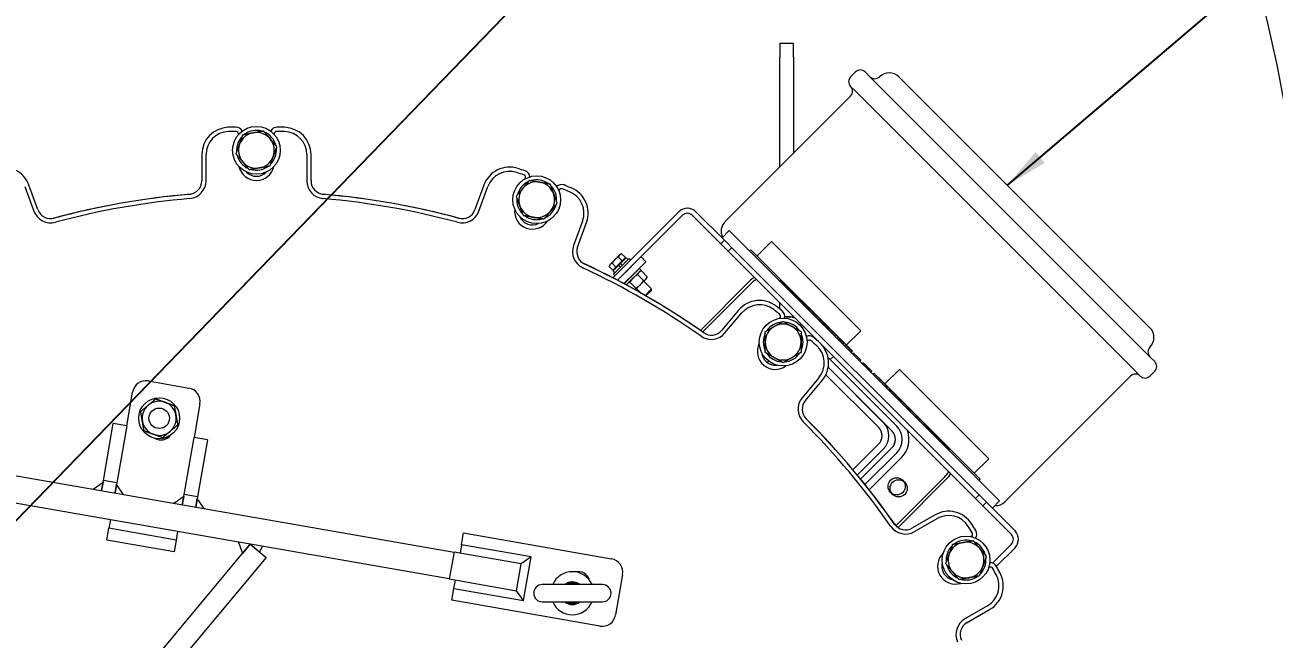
# Model space of a CAD drawing. Header units: inches. Extents: x 20 to 536, y 8 to 344.
# Drawn here: x 104.62 to 150.35, y 258.05 to 280.53 of the extents above; entities that cross this region are included whole.
import ezdxf

# ---------------------------------------------------------------- set-up
doc = ezdxf.new("R2010")
doc.units = ezdxf.units.IN
doc.header["$LTSCALE"] = 16
doc.header["$MEASUREMENT"] = 0
for name, color, linetype, lineweight in [('Dimension (ANSI)', 7, 'Continuous', 25), ('Symbol (ANSI)', 7, 'Continuous', 25), ('Visible', 7, 'Continuous', 18)]:
    doc.layers.add(name, color=color, linetype=linetype, lineweight=lineweight)
doc.styles.add('MEMCOR Medium', font='arial.ttf')
doc.styles.add('Standard D-E', font='arial.ttf')
doc.dimstyles.new('Default (ANSI)', dxfattribs={"dimscale": 16, "dimtxt": 0.15, "dimasz": 0.098425, "dimexe": 0.125, "dimexo": 0.0625, "dimgap": 0.031496, "dimtad": 0, "dimtih": 1, "dimtoh": 1, "dimdec": 4, "dimrnd": 1e-08, "dimzin": 3, "dimdsep": 46, "dimlunit": 5, "dimtxsty": 'MEMCOR Medium', "dimcen": 0.09, "dimdle": 0.393701, "dimclrd": 256, "dimclre": 256, "dimclrt": 256, "dimadec": 0, "dimazin": 1, "dimtfac": 0.8, "dimtofl": 0, "dimtmove": 0, "dimatfit": 3, "dimfxl": 1, "dimfrac": 1, "dimtolj": 1, "dimtzin": 4, "dimlwd": -1, "dimlwe": -1, "dimarcsym": 0})
doc.dimstyles.new('Default (ANSI)$7', dxfattribs={"dimscale": 16, "dimtxt": 0.15, "dimasz": 0.098425, "dimexe": 0.125, "dimexo": 0.0625, "dimgap": 0.031496, "dimtad": 0, "dimtih": 1, "dimtoh": 1, "dimdec": 4, "dimrnd": 1e-08, "dimzin": 3, "dimdsep": 46, "dimlunit": 5, "dimtxsty": 'MEMCOR Medium', "dimcen": 0.09, "dimdle": 0.393701, "dimclrd": 256, "dimclre": 256, "dimclrt": 256, "dimadec": 0, "dimazin": 1, "dimtfac": 0.8, "dimtofl": 0, "dimtmove": 0, "dimatfit": 3, "dimfxl": 1, "dimfrac": 1, "dimtolj": 1, "dimtzin": 4, "dimlwd": -1, "dimlwe": -1, "dimarcsym": 0})
doc.dimstyles.new('in [mm] D-E NeptuneBenson$7', dxfattribs={"dimscale": 16, "dimtxt": 0.15, "dimasz": 0.098425, "dimexe": 0.125, "dimexo": 0.063, "dimgap": 0.031496, "dimtad": 0, "dimtih": 1, "dimtoh": 1, "dimdec": 4, "dimrnd": 1e-08, "dimzin": 3, "dimdsep": 46, "dimlunit": 5, "dimtxsty": 'Standard D-E', "dimcen": 0.09, "dimdle": 0.393701, "dimclrd": 256, "dimclre": 256, "dimclrt": 256, "dimadec": 1, "dimazin": 1, "dimtfac": 1, "dimtofl": 0, "dimtmove": 0, "dimatfit": 3, "dimfxl": 1, "dimfrac": 1, "dimtolj": 1, "dimtzin": 4, "dimlwd": -1, "dimlwe": -1, "dimarcsym": 0})

# ---------------------------------------------------------------- blocks, each defined once
blk = doc.blocks.new('*D24')
at = {"layer": 'Defpoints', "color": 0, "transparency": 16777216}
for p in [(127.819, 315.78), (88.732, 266.372)]:
    blk.add_point(p, dxfattribs=at)
at = {"layer": 'Dimension (ANSI)', "transparency": 16777216}
for p, q in [((137.514, 328.034), (128.797, 317.015)), ((139.63, 328.034), (137.514, 328.034))]:
    blk.add_line(p, q, dxfattribs=at)
blk.add_solid([(128.591, 317.178), (129.002, 316.852), (127.819, 315.78)], dxfattribs=at)
at = {"layer": 'Dimension (ANSI)', "transparency": 16777216, "char_height": 2.4, "attachment_point": 1, "style": 'MEMCOR Medium'}
for s, insert in [('\\A1; \\fArial|b0|i0;R63 in', (160.8, 330.99)), ('\\A1;[R1600.2 mm]{\\P\\fArial|b0|i0;RADIAL CLEARANCE REQUIRED}', (140.134, 327.53))]:
    blk.add_mtext(s, dxfattribs=dict(at, insert=insert))

msp = doc.modelspace()

# ---------------------------------------------------------------- linework, layer by layer
at = {"layer": 'Visible', "linetype": 'Continuous', "lineweight": 18}
for p, q in [((132.26007, 279.84663), (132.26007, 279.34663)), ((132.76007, 279.84663), (132.26007, 279.84663)), ((132.76007, 279.34663), (132.76007, 279.84663)), ((132.26007, 275.33648), (132.26007, 279.34663)), ((132.76007, 279.34663), (132.76007, 275.83648)), ((112.43541, 276.53826), (112.43541, 276.51895)), ((113.74541, 276.51895), (113.74541, 276.53826)), ((111.09041, 275.7807), (111.09041, 274.82449)), ((111.24541, 274.82449), (111.24541, 275.7807)), ((114.93541, 275.7807), (114.93541, 274.82449)), ((115.09041, 274.82449), (115.09041, 275.7807)), ((122.94272, 274.91653), (122.93611, 274.89839)), ((104.61544, 274.61166), (104.94249, 273.71312)), ((105.08814, 273.76613), (104.76109, 274.66467)), ((121.41973, 274.66467), (121.09269, 273.76613)), ((121.23834, 273.71312), (121.56538, 274.61166)), ((124.16711, 274.45034), (124.17372, 274.46848)), ((126.15829, 271.28631), (128.56376, 273.69178)), ((126.31637, 271.17923), (128.69635, 273.5592)), ((129.0499, 273.5592), (130.09879, 272.51031)), ((129.18248, 273.69178), (130.23137, 272.64289)), ((125.03285, 273.34961), (124.7058, 272.45106)), ((124.85146, 272.39805), (125.1785, 273.29659)), ((130.09879, 272.51031), (130.23137, 272.64289)), ((130.40461, 272.99998), (130.13945, 272.73482)), ((130.31622, 272.55804), (130.23137, 272.64289)), ((130.40461, 272.99998), (130.58139, 272.8232)), ((140.12733, 263.27726), (130.58139, 272.8232)), ((131.4211, 272.07188), (131.95143, 272.60221)), ((131.95143, 272.60221), (135.2218, 269.33184)), ((130.36749, 272.24161), (130.09879, 272.51031)), ((130.50007, 272.37419), (130.31622, 272.55804)), ((130.50007, 272.37419), (130.36749, 272.24161)), ((130.36749, 272.24161), (133.70704, 268.90206)), ((130.50007, 272.37419), (139.55104, 263.32322)), ((131.15594, 272.24865), (131.20013, 272.29285)), ((131.20013, 272.29285), (134.91244, 268.58054)), ((126.14839, 271.52248), (126.35557, 271.72966)), ((126.74236, 271.98351), (126.16819, 271.40934)), ((126.42204, 271.6632), (126.35557, 271.72966)), ((126.42204, 271.79613), (126.62922, 272.00331)), ((126.48851, 271.72966), (126.42204, 271.79613)), ((126.69569, 271.93685), (126.62922, 272.00331)), ((126.74236, 271.98351), (126.79893, 271.92695)), ((126.14186, 271.26988), (126.15829, 271.28631)), ((126.21486, 271.45601), (126.14839, 271.52248)), ((126.16819, 271.40934), (126.22476, 271.35278)), ((127.11783, 271.60804), (126.55993, 271.05013)), ((127.1744, 271.55147), (126.63348, 271.01055)), ((127.26406, 271.16852), (127.0453, 271.38728)), ((127.11783, 271.60804), (127.1744, 271.55147)), ((127.13056, 271.50763), (127.18574, 271.52771)), ((127.40449, 271.30896), (127.18574, 271.52771)), ((127.35182, 271.22119), (127.38441, 271.25378)), ((127.38441, 271.25378), (127.40449, 271.30896)), ((126.64407, 271.02114), (126.63911, 271.00751)), ((126.98318, 270.88765), (126.76443, 271.1064)), ((126.96134, 270.83071), (127.14117, 271.01054)), ((127.14117, 271.01054), (127.35182, 271.22119)), ((129.43054, 269.28467), (131.21848, 271.0726)), ((132.26079, 271.1438), (132.26963, 271.15264)), ((132.26963, 271.15264), (132.29615, 271.17916)), ((133.12458, 270.29769), (132.26963, 271.15264)), ((132.29615, 271.17916), (132.48268, 270.99263)), ((132.45616, 270.96611), (132.48268, 270.99263)), ((132.47168, 270.95059), (132.4982, 270.9771)), ((132.4982, 270.9771), (132.54896, 270.92635)), ((132.52244, 270.89983), (132.54896, 270.92635)), ((132.54896, 270.92635), (132.61962, 270.85568)), ((132.59311, 270.82916), (132.61962, 270.85568)), ((132.61962, 270.85568), (132.68778, 270.78753)), ((132.66126, 270.76101), (132.68778, 270.78753)), ((132.26007, 270.12279), (132.26007, 270.34903)), ((132.69239, 270.72988), (132.7189, 270.7564)), ((132.7189, 270.7564), (132.86849, 270.60682)), ((132.84197, 270.5803), (132.86849, 270.60682)), ((132.87812, 270.54415), (132.90463, 270.57067)), ((132.90463, 270.57067), (132.96023, 270.51507)), ((132.93372, 270.48855), (132.96023, 270.51507)), ((132.96023, 270.51507), (132.99736, 270.47794)), ((132.99736, 270.47794), (133.03449, 270.44082)), ((133.00797, 270.4143), (133.03449, 270.44082)), ((133.03449, 270.44082), (133.09009, 270.38522)), ((133.06357, 270.3587), (133.09009, 270.38522)), ((133.08035, 270.34192), (133.10686, 270.36844)), ((133.10686, 270.36844), (133.1511, 270.3242)), ((133.11574, 270.28885), (133.1511, 270.3242)), ((133.1511, 270.3242), (133.1894, 270.2859)), ((130.74441, 270.08311), (130.12977, 269.35061)), ((130.24851, 269.25098), (130.86315, 269.98348)), ((133.15405, 270.25054), (133.1894, 270.2859)), ((133.1894, 270.2859), (133.23149, 270.24382)), ((133.19613, 270.20846), (133.23149, 270.24382)), ((133.23149, 270.24382), (133.27288, 270.20242)), ((133.23753, 270.16707), (133.27288, 270.20242)), ((133.27288, 270.20242), (133.31136, 270.16395)), ((133.276, 270.12859), (133.31136, 270.16395)), ((133.32487, 270.0974), (133.28484, 270.13743)), ((133.31136, 270.16395), (133.35139, 270.12392)), ((133.31603, 270.08856), (133.35139, 270.12392)), ((133.35139, 270.12392), (133.4876, 269.98771)), ((133.45224, 269.95235), (133.4876, 269.98771)), ((133.50957, 269.91271), (133.46108, 269.96119)), ((133.4876, 269.98771), (133.53608, 269.93922)), ((133.50073, 269.90387), (133.53608, 269.93922)), ((133.53608, 269.93922), (133.62662, 269.84869)), ((132.26169, 269.79889), (132.24928, 269.7841)), ((132.43856, 269.84663), (132.76007, 269.84663)), ((132.76007, 269.84903), (132.76007, 269.84663)), ((133.62662, 269.84869), (133.69246, 269.78284)), ((133.65711, 269.74749), (133.69246, 269.78284)), ((133.69246, 269.78284), (133.75079, 269.72451)), ((133.71544, 269.68916), (133.75079, 269.72451)), ((133.77223, 269.65004), (133.72427, 269.698)), ((133.74928, 269.67299), (133.77579, 269.69951)), ((133.75079, 269.72451), (133.77579, 269.69951)), ((133.7634, 269.6412), (133.77223, 269.65004)), ((133.77612, 269.62848), (133.81147, 269.66383)), ((133.81147, 269.66383), (133.93421, 269.54109)), ((133.93421, 269.54109), (134.05696, 269.41835)), ((134.0216, 269.38299), (134.05696, 269.41835)), ((133.24722, 269.12872), (133.22044, 269.1555)), ((133.2528, 268.94205), (133.26521, 268.95684)), ((134.06797, 269.33663), (134.10332, 269.37198)), ((134.07656, 269.32804), (134.11191, 269.36339)), ((134.10332, 269.37198), (134.11191, 269.36339)), ((134.11191, 269.36339), (134.21748, 269.25783)), ((134.21748, 269.25783), (134.31624, 269.15906)), ((134.28089, 269.12371), (134.31624, 269.15906)), ((134.28697, 269.11762), (134.32233, 269.15298)), ((134.31624, 269.15906), (134.32233, 269.15298)), ((134.34479, 269.0598), (134.38014, 269.09516)), ((134.38014, 269.09516), (134.47068, 269.00462)), ((134.47068, 269.00462), (134.53652, 268.93878)), ((134.50117, 268.90343), (134.53652, 268.93878)), ((134.53652, 268.93878), (134.59485, 268.88045)), ((134.69147, 268.80151), (135.2218, 269.33184)), ((133.78972, 268.81938), (139.41846, 263.19064)), ((134.5595, 268.8451), (134.59485, 268.88045)), ((134.62018, 268.78441), (134.65553, 268.81977)), ((134.65553, 268.81977), (134.77828, 268.69703)), ((134.77828, 268.69703), (134.90102, 268.57429)), ((134.86566, 268.53893), (134.90102, 268.57429)), ((134.86825, 268.53634), (134.91244, 268.58054)), ((134.9199, 268.48469), (134.95526, 268.52005)), ((134.93636, 268.46823), (134.97172, 268.50359)), ((134.95526, 268.52005), (134.97172, 268.50359)), ((134.97172, 268.50359), (135.09589, 268.37941)), ((131.67147, 268.4026), (131.63346, 268.36459)), ((131.7922, 268.16978), (131.84626, 268.22383)), ((136.53592, 265.84001), (134.02263, 268.3533)), ((134.21764, 268.39146), (134.10106, 268.27487)), ((135.09589, 268.37941), (135.22364, 268.25166)), ((135.18829, 268.21631), (135.22364, 268.25166)), ((135.27688, 268.12771), (135.31224, 268.16307)), ((135.31224, 268.16307), (135.36591, 268.10939)), ((135.33056, 268.07403), (135.36591, 268.10939)), ((135.33557, 268.06902), (135.37092, 268.10438)), ((135.36591, 268.10939), (135.37092, 268.10438)), ((135.37092, 268.10438), (135.4042, 268.0711)), ((135.39962, 268.00497), (135.43498, 268.04033)), ((135.4042, 268.0711), (135.43498, 268.04033)), ((135.43498, 268.04033), (135.47291, 268.00239)), ((133.68985, 267.6116), (133.07521, 266.87909)), ((133.94495, 267.72388), (135.87004, 265.79879)), ((136.04681, 265.97557), (134.02938, 267.99301)), ((136.35915, 265.66324), (134.02938, 267.99301)), ((135.43756, 267.96704), (135.47291, 268.00239)), ((135.47291, 268.00239), (135.53768, 267.93762)), ((135.53768, 267.93762), (135.62857, 267.84673)), ((135.59322, 267.81137), (135.62857, 267.84673)), ((135.65819, 267.7464), (135.69355, 267.78175)), ((135.69355, 267.78175), (135.81629, 267.65901)), ((135.81629, 267.65901), (135.93903, 267.53627)), ((135.87583, 267.59948), (135.88467, 267.60832)), ((135.88467, 267.60832), (139.59698, 263.89601)), ((136.10564, 267.38735), (136.63597, 267.91768)), ((136.63597, 267.91768), (139.90634, 264.64731)), ((109.13521, 267.49318), (110.61292, 267.23557)), ((133.19395, 266.77946), (133.80859, 267.51196)), ((135.90368, 267.50092), (135.93903, 267.53627)), ((135.96364, 267.44095), (135.999, 267.47631)), ((135.999, 267.47631), (136.08953, 267.38577)), ((136.08953, 267.38577), (136.15538, 267.31993)), ((136.12002, 267.28457), (136.15538, 267.31993)), ((136.15538, 267.31993), (136.21371, 267.2616)), ((136.17835, 267.22624), (136.21371, 267.2616)), ((136.25478, 267.14981), (136.29013, 267.18517)), ((136.29013, 267.18517), (136.34846, 267.12684)), ((136.31311, 267.09149), (136.34846, 267.12684)), ((136.34846, 267.12684), (136.40858, 267.06672)), ((108.34209, 265.85505), (108.55677, 267.08648)), ((111.01962, 266.65713), (110.80495, 265.42571)), ((136.40858, 267.06672), (136.44616, 267.02915)), ((136.4108, 266.99379), (136.44616, 267.02915)), ((136.44616, 267.02915), (136.5052, 266.9701)), ((136.46985, 266.93475), (136.5052, 266.9701)), ((136.51442, 266.89017), (136.54978, 266.92553)), ((136.51979, 266.8848), (136.55515, 266.92016)), ((136.54978, 266.92553), (136.55515, 266.92016)), ((136.55515, 266.92016), (136.59523, 266.88008)), ((136.55987, 266.84472), (136.59523, 266.88008)), ((136.59523, 266.88008), (136.65391, 266.82139)), ((136.61856, 266.78604), (136.65391, 266.82139)), ((136.64862, 266.75598), (136.68397, 266.79133)), ((136.65391, 266.82139), (136.68397, 266.79133)), ((136.68532, 266.71927), (136.72068, 266.75463)), ((136.72068, 266.75463), (136.82946, 266.64584)), ((136.82946, 266.64584), (136.89209, 266.58322)), ((136.85673, 266.54786), (136.89209, 266.58322)), ((136.89209, 266.58322), (136.95042, 266.52489)), ((136.91506, 266.48953), (136.95042, 266.52489)), ((136.94533, 266.45927), (136.95416, 266.46811)), ((136.95416, 266.46811), (136.98068, 266.49462)), ((136.98458, 266.43769), (136.95416, 266.46811)), ((136.97574, 266.42885), (137.0111, 266.46421)), ((136.98068, 266.49462), (137.0111, 266.46421)), ((137.0111, 266.46421), (137.13384, 266.34147)), ((137.13384, 266.34147), (137.25658, 266.21872)), ((137.22123, 266.18337), (137.25658, 266.21872)), ((137.25658, 266.21872), (137.30165, 266.17366)), ((107.48544, 263.85242), (107.84952, 265.94092)), ((108.34209, 265.85505), (107.84952, 265.94092)), ((108.34209, 265.85505), (107.97801, 263.76655)), ((137.2979, 266.12437), (137.23006, 266.19221)), ((137.27513, 266.14714), (137.30165, 266.17366)), ((137.28906, 266.11553), (137.32442, 266.15089)), ((137.30165, 266.17366), (137.32442, 266.15089)), ((137.32442, 266.15089), (137.38203, 266.09327)), ((137.34668, 266.05792), (137.38203, 266.09327)), ((137.38203, 266.09327), (137.54843, 265.92687)), ((137.51308, 265.89152), (137.54843, 265.92687)), ((137.54843, 265.92687), (137.60569, 265.86962)), ((137.57033, 265.83426), (137.60569, 265.86962)), ((138.45677, 264.9655), (137.57917, 265.8431)), ((137.60569, 265.86962), (137.63723, 265.83807)), ((137.61072, 265.81155), (137.63723, 265.83807)), ((137.63723, 265.83807), (137.67436, 265.80094)), ((137.67436, 265.80094), (137.71149, 265.76382)), ((137.68497, 265.7373), (137.71149, 265.76382)), ((137.71149, 265.76382), (137.76709, 265.70822)), ((97.08147, 265.28039), (120.32555, 261.2283)), ((110.44087, 263.3372), (110.80495, 265.42571)), ((111.29752, 265.33984), (110.80495, 265.42571)), ((111.29752, 265.33984), (110.93344, 263.25133)), ((137.74057, 265.6817), (137.76709, 265.70822)), ((137.75484, 265.66743), (137.78135, 265.69395)), ((137.78135, 265.69395), (137.87336, 265.60194)), ((137.84685, 265.57542), (137.87336, 265.60194)), ((137.87336, 265.60194), (137.92896, 265.54634)), ((137.90245, 265.51982), (137.92896, 265.54634)), ((137.92209, 265.50018), (137.94861, 265.52669)), ((137.94861, 265.52669), (138.09676, 265.37855)), ((138.07024, 265.35203), (138.09676, 265.37855)), ((138.10621, 265.31606), (138.13273, 265.34258)), ((138.13273, 265.34258), (138.18348, 265.29182)), ((138.15697, 265.2653), (138.18348, 265.29182)), ((138.18348, 265.29182), (138.25415, 265.22115)), ((120.15381, 260.24316), (91.85066, 265.17718)), ((135.87004, 265.17654), (134.93398, 264.24049)), ((135.09441, 264.04736), (136.04681, 264.99976)), ((135.21636, 263.8982), (136.35915, 265.04098)), ((135.37401, 263.70229), (136.53592, 264.86421)), ((138.22763, 265.19464), (138.25415, 265.22115)), ((138.25415, 265.22115), (138.3223, 265.153)), ((138.29579, 265.12648), (138.3223, 265.153)), ((138.32369, 265.09859), (138.3502, 265.1251)), ((138.3502, 265.1251), (138.46929, 265.00601)), ((138.44278, 264.97949), (138.46929, 265.00601)), ((138.44793, 264.95667), (138.45677, 264.9655)), ((135.53007, 263.5048), (136.7127, 264.68743)), ((139.37601, 264.11698), (139.90634, 264.64731)), ((138.3744, 263.91668), (136.58486, 262.12714)), ((107.11232, 263.53173), (107.47385, 263.78592)), ((107.42018, 263.47806), (107.48544, 263.85242)), ((107.47385, 263.78592), (107.42018, 263.47806)), ((107.97801, 263.76655), (107.48544, 263.85242)), ((107.97801, 263.76655), (107.91275, 263.39219)), ((107.91275, 263.39219), (107.96642, 263.70005)), ((108.22061, 263.33853), (107.96642, 263.70005)), ((139.55278, 263.85181), (139.59698, 263.89601)), ((110.06775, 263.01652), (110.42927, 263.27071)), ((110.37561, 262.96285), (110.44087, 263.3372)), ((110.42927, 263.27071), (110.37561, 262.96285)), ((110.93344, 263.25133), (110.44087, 263.3372)), ((110.93344, 263.25133), (110.86818, 262.87698)), ((110.86818, 262.87698), (110.92185, 263.18484)), ((111.17603, 262.82331), (110.92185, 263.18484)), ((139.41846, 263.19064), (139.55104, 263.32322)), ((139.68716, 262.92194), (139.41846, 263.19064)), ((139.81974, 263.05452), (139.55104, 263.32322)), ((139.81974, 263.05452), (139.68716, 262.92194)), ((139.81974, 263.05452), (140.86863, 262.00563)), ((140.03894, 262.83532), (140.30411, 263.10049)), ((140.12733, 263.27726), (140.30411, 263.10049)), ((137.93976, 262.58863), (137.11165, 262.11052)), ((139.68716, 262.92194), (140.73605, 261.87305)), ((107.61221, 261.66819), (107.68734, 262.09919)), ((107.74101, 262.40705), (107.68734, 262.09919)), ((110.1502, 261.66985), (107.68734, 262.09919)), ((137.18915, 261.97629), (138.01726, 262.45439)), ((110.07507, 261.23885), (107.61221, 261.66819)), ((110.1502, 261.66985), (110.07507, 261.23885)), ((110.20387, 261.97771), (110.1502, 261.66985)), ((120.60087, 261.49751), (120.67601, 261.92851)), ((120.67601, 261.92851), (126.09429, 260.98396)), ((139.26832, 261.8026), (139.2516, 261.79295)), ((97.79606, 243.48221), (112.86662, 261.51351)), ((112.43125, 261.58941), (112.58321, 261.17442)), ((112.86662, 261.51351), (112.58321, 261.17442)), ((112.86662, 261.51351), (113.44209, 261.03254)), ((113.20572, 261.2301), (112.86662, 261.51351)), ((113.302, 261.43762), (113.20572, 261.2301)), ((120.32555, 261.2283), (120.15381, 260.24316)), ((122.7884, 260.79895), (120.32555, 261.2283)), ((120.60087, 261.49751), (120.5472, 261.18966)), ((123.14993, 261.05314), (120.60087, 261.49751)), ((140.73605, 261.5195), (140.04203, 260.82548)), ((140.86863, 261.38691), (140.18922, 260.7075)), ((113.44209, 261.03254), (98.37153, 243.00123)), ((122.61667, 259.81381), (122.7884, 260.79895)), ((123.14993, 261.05314), (122.7884, 260.79895)), ((122.87086, 259.45229), (123.14993, 261.05314)), ((126.501, 260.40552), (126.24339, 258.9278)), ((139.9066, 260.65846), (139.92332, 260.66811)), ((120.15381, 260.24316), (122.61667, 259.81381)), ((120.24666, 259.46566), (120.3218, 259.89666)), ((120.3218, 259.89666), (120.37547, 260.20451)), ((120.3218, 259.89666), (122.87086, 259.45229)), ((122.87086, 259.45229), (122.61667, 259.81381)), ((125.66495, 258.5211), (120.24666, 259.46566)), ((139.86226, 259.25876), (139.03415, 258.78065)), ((139.11165, 258.64642), (139.93976, 259.12453))]:
    msp.add_line(p, q, dxfattribs=at)
at = {"layer": 'Visible'}
for p, q in [((135.02545, 278.80897), (134.84868, 278.63219)), ((135.37901, 278.80897), (135.55578, 278.63219)), ((145.80883, 268.37914), (135.55578, 278.63219)), ((145.80883, 269.4398), (136.61644, 278.63219)), ((135.02545, 278.10186), (134.84868, 278.27863)), ((135.02545, 278.10186), (145.2785, 267.84881)), ((134.84868, 277.92508), (130.25248, 273.32889)), ((112.3636, 275.8762), (112.37062, 275.87745)), ((122.6488, 274.31896), (122.65582, 274.31773)), ((126.41567, 272.13342), (126.46416, 272.14642)), ((126.60056, 272.01001), (126.46416, 272.14642)), ((126.01828, 271.73603), (126.00529, 271.68754)), ((126.14169, 271.55114), (126.00529, 271.68754)), ((126.0449, 271.76265), (126.01828, 271.73603)), ((126.21698, 271.93473), (126.0449, 271.76265)), ((126.25641, 271.66586), (126.12, 271.80226)), ((126.38905, 272.1068), (126.21698, 271.93473)), ((126.37112, 271.78058), (126.25641, 271.66586)), ((126.31637, 271.17923), (126.8212, 271.68405)), ((126.48584, 271.8953), (126.34944, 272.0317)), ((126.35557, 271.72966), (126.42204, 271.79613)), ((126.48584, 271.8953), (126.37112, 271.78058)), ((126.41567, 272.13342), (126.38905, 272.1068)), ((126.5432, 271.95265), (126.48584, 271.8953)), ((126.60056, 272.01001), (126.5432, 271.95265)), ((126.56982, 271.97927), (126.5875, 271.96159)), ((127.35153, 271.86083), (126.99798, 271.50728)), ((127.35153, 271.86083), (127.17475, 272.03761)), ((126.19905, 271.6085), (126.14169, 271.55114)), ((126.17243, 271.58188), (126.19011, 271.5642)), ((126.25641, 271.66586), (126.19905, 271.6085)), ((126.99798, 271.50728), (126.5475, 271.0568)), ((126.95378, 271.46308), (126.96333, 271.45354)), ((126.68862, 271.19792), (126.69816, 271.18837)), ((127.00858, 270.87795), (127.17747, 270.70906)), ((127.27375, 271.14312), (127.55493, 270.86193)), ((127.32031, 270.62731), (127.55493, 270.86193)), ((127.55494, 270.80771), (127.35469, 270.60746)), ((127.55494, 270.80771), (127.55493, 270.86193)), ((129.34579, 269.34374), (131.14515, 271.14311)), ((131.78112, 269.33788), (131.78729, 269.33433)), ((145.80883, 268.37914), (145.98561, 268.20236)), ((140.50553, 263.07584), (145.10173, 267.67203)), ((145.45528, 267.67203), (145.2785, 267.84881)), ((145.80883, 267.67203), (145.98561, 267.84881)), ((138.30107, 263.98719), (136.50599, 262.19211)), ((138.65906, 261.53376), (138.66365, 261.52831)), ((125.76277, 260.03641), (123.55805, 260.03641)), ((123.55805, 259.40649), (125.76277, 259.40649))]:
    msp.add_line(p, q, dxfattribs=at)
at = {"layer": 'Visible', "linetype": 'Continuous', "lineweight": 18}
for centre, radius in [((88.73184, 266.37172), 63), ((109.52958, 266.12692), 0.75), ((109.52958, 266.12692), 0.37513), ((109.52958, 266.12692), 0.375), ((136.60663, 263.56313), 0.315)]:
    msp.add_circle(centre, radius, dxfattribs=at)
at = {"layer": 'Visible'}
for centre, radius in [((113.09041, 275.93878), 0.875), ((123.35318, 274.12918), 0.875), ((132.37811, 268.91863), 0.875), ((136.5333, 263.63363), 0.315), ((139.07666, 260.93562), 0.875)]:
    msp.add_circle(centre, radius, dxfattribs=at)
for centre, radius, start, end in [((135.02545, 278.45541), 0.25, 135, 225), ((135.20223, 278.63219), 0.25, 45, 135), ((135.73256, 278.80897), 0.25, 225, 315), ((136.26289, 278.27863), 0.5, 45, 135), ((134.6719, 278.10186), 0.25, 315, 45), ((113.09041, 275.93878), 0.7295, 134.170271, 184.921056), ((113.09041, 275.93878), 0.656, 100.11113, 160.11113), ((113.09041, 275.93878), 0.7295, 74.170271, 126.051989), ((113.09041, 275.93878), 0.656, 40.11113, 100.11113), ((113.09041, 275.93878), 0.7295, 14.170271, 66.051989), ((113.09041, 275.93878), 0.656, 340.11113, 40.11113), ((113.09041, 275.93878), 0.7295, 184.921056, 186.051989), ((113.09041, 275.93878), 0.656, 160.11113, 220.11113), ((113.09041, 275.93878), 0.7295, 314.170271, 6.051989), ((113.09041, 275.93878), 0.7295, 194.170271, 246.051989), ((113.09041, 275.93878), 0.656, 220.11113, 280.11113), ((113.09041, 275.93878), 0.7295, 254.170271, 306.051989), ((113.09041, 275.93878), 0.656, 280.11113, 340.11113), ((123.35318, 274.12918), 0.7295, 114.170271, 164.921056), ((123.35318, 274.12918), 0.656, 140.11113, 200.11113), ((123.35318, 274.12918), 0.656, 80.11113, 140.11113), ((123.35318, 274.12918), 0.7295, 54.170271, 106.051989), ((123.35318, 274.12918), 0.656, 20.11113, 80.11113), ((123.35318, 274.12918), 0.7295, 354.170271, 46.051989), ((123.35318, 274.12918), 0.7295, 174.170271, 226.051989), ((123.35318, 274.12918), 0.7295, 164.921056, 166.051989), ((123.35318, 274.12918), 0.656, 320.11113, 20.11113), ((123.35318, 274.12918), 0.656, 200.11113, 260.11113), ((123.35318, 274.12918), 0.7295, 234.170271, 286.051989), ((123.35318, 274.12918), 0.656, 260.11113, 320.11113), ((123.35318, 274.12918), 0.7295, 294.170271, 346.051989), ((130.60604, 272.97533), 0.5, 135, 206.354599), ((131.85226, 270.436), 1, 121.887136, 135), ((132.37811, 268.91863), 0.656, 120.11113, 180.11113), ((132.37811, 268.91863), 0.7295, 94.170271, 144.921056), ((132.37811, 268.91863), 0.656, 60.11113, 120.11113), ((132.37811, 268.91863), 0.7295, 34.170271, 86.051989), ((132.37811, 268.91863), 0.656, 0.11113, 60.11113), ((145.45528, 269.08625), 0.5, 315, 45), ((132.37811, 268.91863), 0.7295, 154.170271, 206.051989), ((132.37811, 268.91863), 0.7295, 144.921056, 146.051989), ((132.37811, 268.91863), 0.7295, 334.170271, 26.051989), ((132.37811, 268.91863), 0.656, 180.11113, 240.11113), ((132.37811, 268.91863), 0.7295, 214.170271, 266.051989), ((132.37811, 268.91863), 0.7295, 274.170271, 326.051989), ((132.37811, 268.91863), 0.656, 300.11113, 0.11113), ((145.98561, 268.55592), 0.25, 135, 225), ((132.37811, 268.91863), 0.656, 240.11113, 300.11113), ((145.80883, 268.02559), 0.25, 315, 45), ((145.2785, 267.49526), 0.25, 45, 135), ((145.63206, 267.84881), 0.25, 225, 315), ((137.59396, 264.69429), 1, 315, 328.112864), ((140.15198, 263.42939), 0.5, 267.866292, 315), ((139.07666, 260.93562), 0.7295, 74.170271, 124.921056), ((139.07666, 260.93562), 0.7295, 134.170271, 186.051989), ((139.07666, 260.93562), 0.656, 100.11113, 160.11113), ((139.07666, 260.93562), 0.7295, 124.921056, 126.051989), ((139.07666, 260.93562), 0.656, 40.11113, 100.11113), ((139.07666, 260.93562), 0.7295, 14.170271, 66.051989), ((139.07666, 260.93562), 0.656, 340.11113, 40.11113), ((139.07666, 260.93562), 0.7295, 194.170271, 246.051989), ((139.07666, 260.93562), 0.656, 160.11113, 220.11113), ((139.07666, 260.93562), 0.656, 280.11113, 340.11113), ((139.07666, 260.93562), 0.7295, 314.170271, 6.051989), ((124.66041, 259.72145), 0.7874, 23.578178, 156.421822), ((139.07666, 260.93562), 0.656, 220.11113, 280.11113), ((139.07666, 260.93562), 0.7295, 254.170271, 306.051989), ((123.55805, 259.72145), 0.31496, 90, 270), ((124.66041, 259.72145), 0.41534, 49.315835, 130.684165), ((125.76277, 259.72145), 0.31496, 270, 90), ((124.66041, 259.72145), 0.7874, 203.578178, 336.421822), ((124.66041, 259.72145), 0.41534, 229.315835, 310.684165)]:
    msp.add_arc(centre, radius, start, end, dxfattribs=at)
at = {"layer": 'Visible', "linetype": 'Continuous', "lineweight": 18}
for centre, radius, start, end in [((112.09041, 275.7807), 1, 91.918851, 180), ((113.09041, 245.93245), 30.865, 91.403761, 91.918851), ((112.34041, 276.53826), 0.25, 24.25653, 91.403761), ((113.84041, 276.53826), 0.25, 88.596239, 155.74347), ((113.09041, 245.93245), 30.865, 88.081149, 88.596239), ((114.09041, 275.7807), 1, 0, 88.081149), ((112.09041, 275.7807), 0.845, 91.918851, 180), ((113.09041, 245.93245), 30.71, 91.403761, 91.918851), ((112.34041, 276.53826), 0.095, 0, 91.403761), ((113.84041, 276.53826), 0.095, 88.596239, 180), ((113.09041, 245.93245), 30.71, 88.081149, 88.596239), ((114.09041, 275.7807), 0.845, 0, 88.081149), ((103.8214, 274.32265), 1, 20, 108.081149), ((113.09041, 275.48745), 0.655, 192.990051, 347.009949), ((113.09041, 275.48745), 0.5, 223.719204, 316.280796), ((122.35942, 274.32265), 1, 71.918851, 160), ((122.35942, 274.32265), 0.845, 71.918851, 160), ((113.09041, 245.93245), 30.71, 71.403761, 71.918851), ((113.09041, 245.93245), 30.865, 71.403761, 71.918851), ((122.85345, 274.94902), 0.095, 340, 71.403761), ((122.85345, 274.94902), 0.25, 4.25653, 71.403761), ((110.59041, 274.82449), 0.5, 274.94543, 0), ((110.59041, 274.82449), 0.655, 274.94543, 0), ((115.59041, 274.82449), 0.655, 180, 265.05457), ((115.59041, 274.82449), 0.5, 180, 265.05457), ((124.26299, 274.43599), 0.25, 68.596239, 135.74347), ((124.26299, 274.43599), 0.095, 68.596239, 160), ((113.09041, 245.93245), 30.71, 68.081149, 68.596239), ((113.09041, 245.93245), 30.865, 68.081149, 68.596239), ((124.23881, 273.63861), 1, 340, 68.081149), ((113.09041, 245.93245), 28.50133, 94.872782, 105.127218), ((113.09041, 245.93245), 28.5, 94.94543, 105.05457), ((113.09041, 245.93245), 28.345, 94.94543, 105.05457), ((113.09041, 245.93245), 28.50133, 74.872782, 85.127218), ((113.09041, 245.93245), 28.345, 74.94543, 85.05457), ((113.09041, 245.93245), 28.5, 74.94543, 85.05457), ((124.23881, 273.63861), 0.845, 340, 68.081149), ((105.55798, 273.93714), 0.655, 200, 285.05457), ((105.55798, 273.93714), 0.5, 200, 285.05457), ((120.62284, 273.93714), 0.655, 254.94543, 340), ((120.62284, 273.93714), 0.5, 254.94543, 340), ((123.19882, 273.70507), 0.655, 172.990051, 327.009949), ((128.87312, 273.38242), 0.4375, 45, 135), ((128.87312, 273.38242), 0.25, 45, 135), ((123.19882, 273.70507), 0.5, 203.719204, 296.280796), ((125.3213, 272.22704), 0.655, 160, 245.05457), ((125.3213, 272.22704), 0.5, 160, 245.05457), ((113.09041, 245.93245), 28.50133, 54.872782, 65.127218), ((113.09041, 245.93245), 28.5, 54.94543, 65.05457), ((113.09041, 245.93245), 28.345, 54.94543, 65.05457), ((131.92559, 270.3655), 1, 122.004768, 135), ((131.51046, 269.44033), 1, 51.918851, 140), ((131.51046, 269.44033), 0.845, 51.918851, 140), ((113.09041, 245.93245), 30.71, 51.403761, 51.918851), ((113.09041, 245.93245), 30.865, 51.403761, 51.918851), ((132.18892, 269.85995), 0.095, 320, 51.403761), ((132.18892, 269.85995), 0.25, 344.25653, 51.403761), ((132.51007, 268.94663), 0.9, 70.121294, 94.568186), ((129.74675, 269.67201), 0.655, 234.94543, 320), ((129.74675, 269.67201), 0.5, 234.94543, 320), ((133.33798, 268.89577), 0.25, 48.596239, 115.74347), ((133.33798, 268.89577), 0.095, 48.596239, 140), ((113.09041, 245.93245), 30.71, 48.081149, 48.596239), ((113.09041, 245.93245), 30.865, 48.081149, 48.596239), ((132.088, 268.57289), 0.655, 152.990051, 307.009949), ((132.088, 268.57289), 0.5, 183.719204, 276.280796), ((133.04254, 268.15475), 0.845, 320, 48.081149), ((133.04254, 268.15475), 1, 320, 48.081149), ((109.04934, 267.00061), 0.5, 80.11113, 170.11113), ((110.52705, 266.743), 0.5, 350.11113, 80.11113), ((109.52958, 266.12692), 0.625, 70, 130), ((109.52958, 266.12692), 0.625, 10, 70), ((133.57697, 266.45807), 0.655, 140, 225.05457), ((133.57697, 266.45807), 0.5, 140, 225.05457), ((109.52958, 266.12692), 0.625, 130, 190), ((109.52958, 266.12692), 0.625, 310, 10), ((109.52958, 266.12692), 0.625, 190, 250), ((113.09041, 245.93245), 28.345, 34.94543, 45.05457), ((113.09041, 245.93245), 28.50133, 34.872782, 45.127218), ((113.09041, 245.93245), 28.5, 34.94543, 45.05457), ((135.55891, 265.48767), 0.44, 315, 45), ((135.55891, 265.48767), 0.69, 315, 45), ((136.04802, 265.35211), 0.69, 315, 45), ((109.52958, 266.12692), 0.625, 250, 310), ((109.59585, 265.76845), 0.435, 239.755614, 321.190821), ((136.04802, 265.35211), 0.44, 315, 45), ((135.55891, 265.48767), 0.94, 337.774197, 351.244387), ((136.04802, 265.35211), 0.94, 315, 20.427546), ((137.66729, 264.62379), 1, 315, 327.995232), ((138.43976, 261.7226), 1, 31.918851, 120), ((138.43976, 261.7226), 0.845, 31.918851, 120), ((136.86165, 262.54353), 0.655, 214.94543, 300), ((136.86165, 262.54353), 0.5, 214.94543, 300), ((113.09041, 245.93245), 30.71, 31.403761, 31.918851), ((113.09041, 245.93245), 30.865, 31.403761, 31.918851), ((139.22082, 261.88488), 0.095, 300, 31.403761), ((139.22082, 261.88488), 0.25, 324.25653, 31.403761), ((140.55927, 261.69627), 0.25, 315, 45), ((140.55927, 261.69627), 0.4375, 315, 45), ((138.68579, 260.70995), 0.655, 132.990051, 287.009949), ((126.00842, 260.49139), 0.5, 350.11113, 80.11113), ((138.68579, 260.70995), 0.5, 163.719204, 256.280796), ((139.97082, 260.58584), 0.25, 28.596239, 95.74347), ((113.09041, 245.93245), 30.865, 28.081149, 28.596239), ((124.87098, 260.08062), 0.435, 14.910415, 104.326746), ((139.43976, 259.99055), 0.845, 300, 28.081149), ((139.97082, 260.58584), 0.095, 28.596239, 120), ((139.43976, 259.99055), 1, 300, 28.081149), ((113.09041, 245.93245), 30.71, 28.081149, 28.596239), ((124.66041, 259.72145), 0.375, 57.129035, 122.870965), ((124.66041, 259.72145), 0.3625, 60.326076, 119.673924), ((124.66041, 259.72145), 0.375, 237.129035, 302.870965), ((124.66041, 259.72145), 0.3625, 240.326076, 299.673924), ((125.75082, 259.01367), 0.5, 260.11113, 350.11113), ((139.36165, 258.21341), 0.655, 120, 205.05457), ((139.36165, 258.21341), 0.5, 120, 205.05457)]:
    msp.add_arc(centre, radius, start, end, dxfattribs=at)
at = {"layer": 'Visible'}
for points in [[(112.47354, 276.16195), (112.53334, 276.32724), (112.60239, 276.5181)], [(112.60239, 276.5181), (112.8022, 276.55373), (112.97525, 276.58459)], [(112.97525, 276.58459), (113.14829, 276.61545), (113.34811, 276.65108)], [(113.34811, 276.65108), (113.47887, 276.49586), (113.59212, 276.36142)], [(113.59212, 276.36142), (113.70537, 276.22699), (113.83613, 276.07176)], [(112.34469, 275.8058), (112.41374, 275.99666), (112.47354, 276.16195)], [(112.58871, 275.51614), (112.47546, 275.65057), (112.34469, 275.8058)], [(113.83613, 276.07176), (113.76708, 275.8809), (113.70728, 275.71561)], [(112.83272, 275.22648), (112.70195, 275.38171), (112.58871, 275.51614)], [(113.57844, 275.35946), (113.37862, 275.32383), (113.20558, 275.29297)], [(113.70728, 275.71561), (113.64749, 275.55032), (113.57844, 275.35946)], [(113.20558, 275.29297), (113.03253, 275.26211), (112.83272, 275.22648)], [(122.60695, 274.25927), (122.73712, 274.415), (122.84984, 274.54987)], [(122.84984, 274.54987), (122.96256, 274.68474), (123.09273, 274.84048)], [(123.09273, 274.84048), (123.29268, 274.80562), (123.46584, 274.77543)], [(123.46584, 274.77543), (123.639, 274.74524), (123.83896, 274.71039)], [(123.83896, 274.71039), (123.90875, 274.5198), (123.96918, 274.35474)], [(122.73718, 273.90362), (122.67674, 274.06868), (122.60695, 274.25927)], [(124.09941, 273.99909), (123.96925, 273.84336), (123.85652, 273.70849)], [(123.96918, 274.35474), (124.02962, 274.18968), (124.09941, 273.99909)], [(122.86741, 273.54797), (122.79762, 273.73856), (122.73718, 273.90362)], [(123.24052, 273.48292), (123.06736, 273.51311), (122.86741, 273.54797)], [(123.85652, 273.70849), (123.7438, 273.57362), (123.61364, 273.41788)], [(123.61364, 273.41788), (123.41368, 273.45274), (123.24052, 273.48292)], [(126.46416, 272.14642), (126.41567, 272.13342), (126.38905, 272.1068)], [(126.0449, 271.76265), (126.01828, 271.73603), (126.00529, 271.68754)], [(126.12, 271.80226), (126.07152, 271.78927), (126.0449, 271.76265)], [(126.21698, 271.93473), (126.16373, 271.88149), (126.12, 271.80226)], [(126.34944, 272.0317), (126.27022, 271.98797), (126.21698, 271.93473)], [(126.38905, 272.1068), (126.36243, 272.08018), (126.34944, 272.0317)], [(131.72138, 269.2961), (131.89695, 269.39793), (132.04901, 269.48611)], [(132.04901, 269.48611), (132.20106, 269.57429), (132.37664, 269.67612)], [(132.37664, 269.67612), (132.55261, 269.57497), (132.70501, 269.48738)], [(132.70501, 269.48738), (132.8574, 269.39979), (133.03337, 269.29865)], [(131.72211, 268.91736), (131.72177, 269.09314), (131.72138, 269.2961)], [(133.03337, 269.29865), (133.03377, 269.09568), (133.03411, 268.91991)], [(131.72285, 268.53862), (131.72245, 268.74159), (131.72211, 268.91736)], [(132.05121, 268.34989), (131.89882, 268.43748), (131.72285, 268.53862)], [(133.03484, 268.54117), (132.85927, 268.43934), (132.70721, 268.35116)], [(133.03411, 268.91991), (133.03445, 268.74413), (133.03484, 268.54117)], [(132.37958, 268.16115), (132.20361, 268.26229), (132.05121, 268.34989)], [(132.70721, 268.35116), (132.55516, 268.26298), (132.37958, 268.16115)], [(138.96149, 261.58143), (139.13454, 261.61229), (139.33435, 261.64792)], [(139.33435, 261.64792), (139.46512, 261.49269), (139.57836, 261.35826)], [(138.45978, 261.15879), (138.51958, 261.32408), (138.58863, 261.51494)], [(138.58863, 261.51494), (138.78845, 261.55057), (138.96149, 261.58143)], [(139.57836, 261.35826), (139.69161, 261.22383), (139.82238, 261.0686)], [(138.33094, 260.80263), (138.39999, 260.99349), (138.45978, 261.15879)], [(138.57495, 260.51297), (138.4617, 260.64741), (138.33094, 260.80263)], [(139.69353, 260.71245), (139.63373, 260.54716), (139.56468, 260.3563)], [(139.82238, 261.0686), (139.75333, 260.87774), (139.69353, 260.71245)], [(138.81896, 260.22331), (138.6882, 260.37854), (138.57495, 260.51297)], [(139.19182, 260.2898), (139.01878, 260.25895), (138.81896, 260.22331)], [(139.56468, 260.3563), (139.36487, 260.32066), (139.19182, 260.2898)]]:
    msp.add_rational_spline(points, [1, 1.0379548493, 1], degree=2, dxfattribs=at)
at = {"layer": 'Visible', "linetype": 'Continuous', "lineweight": 18}
for points, weights in [([(126.88732, 271.26439), (126.82214, 271.19921), (126.76443, 271.1064)], [1, 1.0379548493, 1]), ([(127.0453, 271.38728), (126.95249, 271.32956), (126.88732, 271.26439)], [1, 1.0379548493, 1]), ([(127.09797, 271.47504), (127.06538, 271.44245), (127.0453, 271.38728)], [1, 1.0379548493, 1]), ([(127.18574, 271.52771), (127.13056, 271.50763), (127.09797, 271.47504)], [1, 1.0379548493, 1]), ([(127.35182, 271.22119), (127.38441, 271.25378), (127.40449, 271.30896)], [1, 1.0379548493, 1]), ([(126.67666, 271.05373), (126.65658, 271.03365), (126.64173, 271.00609)], [1, 1.02304864848, 1.01810402566]), ([(126.76443, 271.1064), (126.70925, 271.08632), (126.67666, 271.05373)], [1, 1.0379548493, 1]), ([(126.95701, 270.83312), (126.9718, 270.85637), (126.98318, 270.88765)], [1.01872530871, 1.02116477721, 1]), ([(126.98318, 270.88765), (127.07599, 270.94536), (127.14117, 271.01054)], [1, 1.0379548493, 1]), ([(127.14117, 271.01054), (127.20634, 271.07571), (127.26406, 271.16852)], [1, 1.0379548493, 1]), ([(127.26406, 271.16852), (127.31923, 271.1886), (127.35182, 271.22119)], [1, 1.0379548493, 1]), ([(109.12784, 266.6057), (109.25613, 266.71334), (109.40426, 266.83764)], [1, 1.0379548493, 1]), ([(109.40426, 266.83764), (109.58598, 266.7715), (109.74335, 266.71423)], [1, 1.0379548493, 1]), ([(109.74335, 266.71423), (109.90071, 266.65695), (110.08243, 266.59081)], [1, 1.0379548493, 1]), ([(108.85142, 266.37375), (108.99955, 266.49805), (109.12784, 266.6057)], [1, 1.0379548493, 1]), ([(108.91408, 266.01839), (108.885, 266.18331), (108.85142, 266.37375)], [1, 1.0379548493, 1]), ([(110.08243, 266.59081), (110.11601, 266.40037), (110.14509, 266.23545)], [1, 1.0379548493, 1]), ([(110.14509, 266.23545), (110.17417, 266.07052), (110.20775, 265.88009)], [1, 1.0379548493, 1]), ([(108.97674, 265.66303), (108.94316, 265.85346), (108.91408, 266.01839)], [1, 1.0379548493, 1]), ([(110.20775, 265.88009), (110.05961, 265.75579), (109.93132, 265.64814)], [1, 1.0379548493, 1]), ([(109.31582, 265.53961), (109.15845, 265.59689), (108.97674, 265.66303)], [1, 1.0379548493, 1]), ([(109.6549, 265.41619), (109.47319, 265.48233), (109.31582, 265.53961)], [1, 1.0379548493, 1]), ([(109.93132, 265.64814), (109.80304, 265.54049), (109.6549, 265.41619)], [1, 1.0379548493, 1])]:
    msp.add_rational_spline(points, weights, degree=2, dxfattribs=at)

# ---------------------------------------------------------------- dimensions: what is measured, and where the dimension line sits
at = {"layer": 'Dimension (ANSI)'}
dim = msp.add_radius_dim(center=(88.73184, 266.37172), mpoint=(127.81946, 315.7798), text=' \\fArial|b0|i0;<> in\\X[R1600.2 mm]{\\P\\fArial|b0|i0;RADIAL CLEARANCE REQUIRED}', dimstyle='Default (ANSI)', override={"dimgap": 0.031496, "dimdec": 4, "dimlfac": 1, "dimpost": '', "dimcen": 0, "dimtol": 0, "dimlim": 0, "dimtp": 0, "dimtm": 0, "dimtdec": 2, "dimtvp": -0.333333}, dxfattribs=at)
dim.commit()
dim.dimension.update_dxf_attribs({"geometry": '*D24', "text_midpoint": (165.99643, 328.03365), "dimtype": 164})

# ---------------------------------------------------------------- leaders
at = {"layer": 'Symbol (ANSI)', "annotation_type": 0, "has_hookline": 1, "hookline_direction": 0}
for points, dimstyle, text_width in [([(100.09258, 258.05555), (146.18881, 305.66511), (147.76362, 305.66511)], 'Default (ANSI)$7', 45.194), ([(140.59032, 274.65831), (155.30871, 287.19198), (156.88351, 287.19198)], 'in [mm] D-E NeptuneBenson$7', 20.5588)]:
    msp.add_leader(points, dimstyle=dimstyle, override={"dimtad": 0}, dxfattribs=dict(at, text_width=text_width))

doc.saveas('drawing.dxf')
